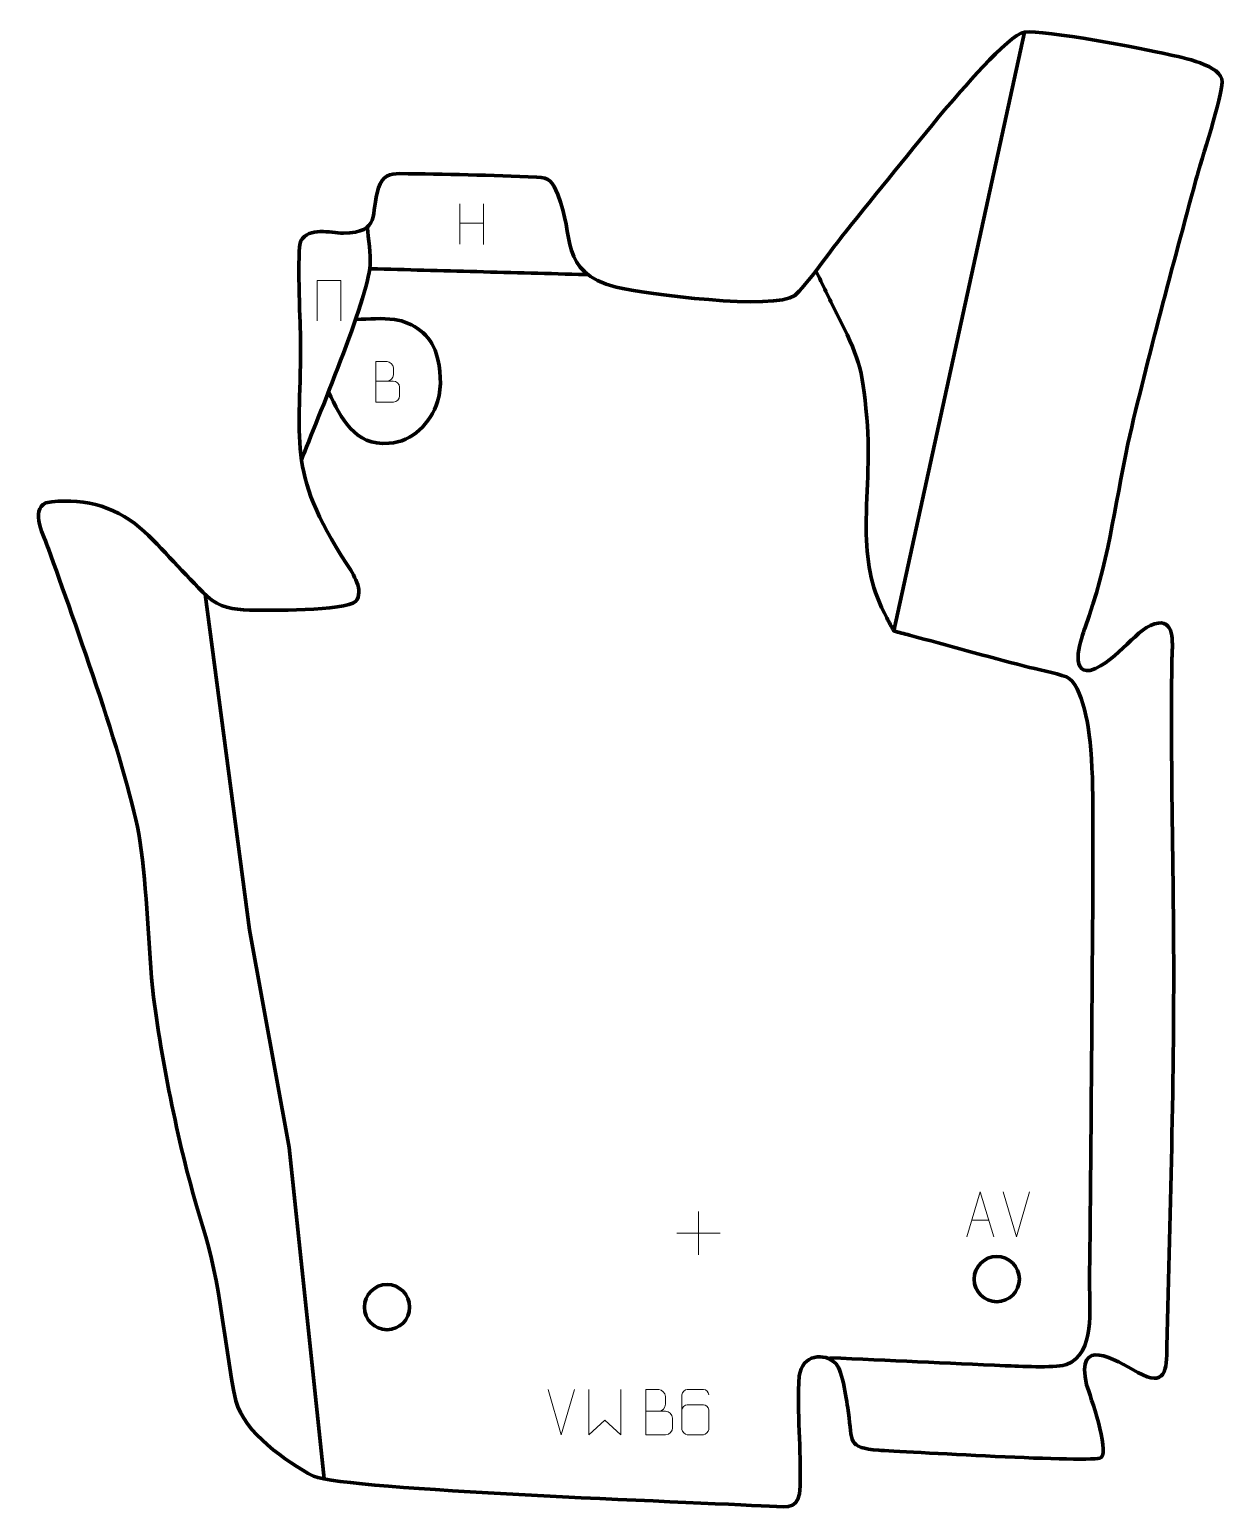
# Model space of a CAD drawing. Header units: millimetres. Extents: x -576 to 84, y 35 to 853.
import ezdxf

# ---------------------------------------------------------------- set-up
doc = ezdxf.new("R2010")
doc.units = ezdxf.units.MM
doc.header["$MEASUREMENT"] = 0
doc.layers.add('layer 1', color=7, linetype='Continuous')
doc.layers.add('layer 2', color=7, linetype='Continuous')

msp = doc.modelspace()

# ---------------------------------------------------------------- linework, layer by layer
at = {"layer": 'layer 1', "color": 142, "lineweight": 200}
for centre in [(-40.7403, 162.1959), (-377.9513, 146.7178)]:
    msp.add_ellipse(centre, major_axis=(0, 12.5), ratio=1, dxfattribs=at)
at = {"layer": 'layer 1', "color": 140, "lineweight": 158}
for points, knots in [([(-133.0158, 118.6735), (-100.6247, 117.4266), (-68.3497, 115.6959), (-36.0064, 114.3444), (-36.0064, 114.3444), (-28.7178, 114.0398), (-9.3302, 112.9852), (-2.8699, 114.7599), (-2.8699, 114.7599), (-2.8699, 114.7599), (-2.1688, 114.9525), (-2.1688, 114.9525), (-2.1688, 114.9525), (13.9308, 121.5386), (10.5053, 145.9109), (10.5421, 159.7989), (10.5421, 159.7989), (11.3628, 230.1431), (11.818, 300.4988), (12.3618, 370.846), (12.3618, 370.846), (12.3618, 370.846), (12.3734, 372.3428), (12.3734, 372.3428), (12.3734, 372.3428), (12.0866, 399.3933), (13.2787, 428.0263), (11.3243, 454.8502), (11.3243, 454.8502), (10.6603, 463.9637), (7.0389, 491.4612), (-2.2391, 495.0706), (-2.2391, 495.0706), (-8.3921, 497.4643), (-18.5751, 499.3459), (-25.353, 501.0361), (-25.353, 501.0361), (-46.631, 506.535), (-67.7864, 512.5148), (-89.0176, 518.1942), (-89.0176, 518.1942), (-91.9096, 518.9657), (-94.8015, 519.7375), (-97.6933, 520.5095), (-97.6933, 520.5095), (-97.6933, 520.5095), (-25.3746, 851.5375), (-25.3746, 851.5375)], [0, 0, 0, 0, 0.07692308, 0.07692308, 0.07692308, 0.07692308, 0.15384615, 0.15384615, 0.15384615, 0.15384615, 0.23076923, 0.23076923, 0.23076923, 0.23076923, 0.30769231, 0.30769231, 0.30769231, 0.30769231, 0.38461538, 0.38461538, 0.38461538, 0.38461538, 0.46153846, 0.46153846, 0.46153846, 0.46153846, 0.53846154, 0.53846154, 0.53846154, 0.53846154, 0.61538462, 0.61538462, 0.61538462, 0.61538462, 0.69230769, 0.69230769, 0.69230769, 0.69230769, 0.76923077, 0.76923077, 0.76923077, 0.76923077, 0.84615385, 0.84615385, 0.84615385, 0.84615385, 1, 1, 1, 1]), ([(-425.2862, 615.0388), (-416.7653, 637.1141), (-388.6638, 703.6689), (-387.3158, 722.8251), (-387.3158, 722.8251), (-386.9189, 728.4649), (-388.3049, 737.6116), (-388.8573, 743.7979)], [0, 0, 0, 0, 0.33333333, 0.33333333, 0.33333333, 0.33333333, 1, 1, 1, 1]), ([(-386.816, 720.7328), (-367.3062, 720.2037), (-347.7964, 719.6746), (-328.2867, 719.1455), (-328.2867, 719.1455), (-308.2766, 718.6028), (-288.2666, 718.0602), (-268.2566, 717.5175), (-268.2566, 717.5175), (-268.2566, 717.5175), (-266.7558, 717.4768), (-266.7558, 717.4768)], [0, 0, 0, 0, 0.25, 0.25, 0.25, 0.25, 0.5, 0.5, 0.5, 0.5, 1, 1, 1, 1]), ([(-140.7573, 719.5748), (-137.0502, 711.9274), (-133.3431, 704.2799), (-129.636, 696.6325), (-129.636, 696.6325), (-116.8979, 671.3671), (-115.2238, 667.2475), (-112.5905, 638.2815), (-112.5905, 638.2815), (-110.5251, 615.5619), (-113.3194, 595.9974), (-112.8865, 573.9348), (-112.8865, 573.9348), (-112.5471, 556.6449), (-109.6943, 543.1889), (-101.6063, 527.7947), (-101.6063, 527.7947), (-100.3004, 525.3651), (-98.9819, 522.9493), (-97.6933, 520.5095)], [0, 0, 0, 0, 0.16666667, 0.16666667, 0.16666667, 0.16666667, 0.33333333, 0.33333333, 0.33333333, 0.33333333, 0.5, 0.5, 0.5, 0.5, 0.66666667, 0.66666667, 0.66666667, 0.66666667, 1, 1, 1, 1]), ([(-410.3269, 652.6636), (-403.1053, 638.0435), (-396.203, 622.8773), (-376.9087, 624.2555), (-376.9087, 624.2555), (-363.5656, 625.2085), (-354.1372, 635.2212), (-349.9739, 647.344), (-349.9739, 647.344), (-347.5002, 656.2407), (-348.2247, 665.1315), (-350.7062, 673.9187), (-350.7062, 673.9187), (-353.7831, 684.1938), (-363.4399, 691.192), (-373.8834, 692.6719), (-373.8834, 692.6719), (-380.6608, 693.6322), (-388.0072, 692.9688), (-394.8467, 692.6881), (-394.8467, 692.6881), (-394.8467, 692.6881), (-395.3832, 692.672), (-395.3832, 692.672)], [0, 0, 0, 0, 0.14285714, 0.14285714, 0.14285714, 0.14285714, 0.28571429, 0.28571429, 0.28571429, 0.28571429, 0.42857143, 0.42857143, 0.42857143, 0.42857143, 0.57142857, 0.57142857, 0.57142857, 0.57142857, 0.71428571, 0.71428571, 0.71428571, 0.71428571, 1, 1, 1, 1]), ([(-478.53, 540.7849), (-478.53, 540.7849), (-453.9566, 355.2774), (-453.9566, 355.2774), (-453.9566, 355.2774), (-453.9566, 355.2774), (-432.0832, 234.954), (-432.0832, 234.954), (-432.0832, 234.954), (-432.0832, 234.954), (-412.7992, 51.7824), (-412.7992, 51.7824)], [0, 0, 0, 0, 0.25, 0.25, 0.25, 0.25, 0.5, 0.5, 0.5, 0.5, 1, 1, 1, 1])]:
    msp.add_open_spline(points, degree=3, knots=knots, dxfattribs=at)
at = {"layer": 'layer 1', "color": 250, "lineweight": 9}
for points in [[(-337.7244, 756.5606), (-337.7244, 756.5606), (-337.7244, 734.3679), (-337.7244, 734.3679)], [(-324.6087, 756.5606), (-324.6087, 756.5606), (-324.6087, 734.2103), (-324.6087, 734.2103)], [(-337.7069, 745.9182), (-337.7069, 745.9182), (-324.6087, 745.9182), (-324.6087, 745.9182)], [(-29.9092, 185.5366), (-29.9092, 185.5366), (-37.231, 210.4902), (-37.231, 210.4902)], [(-22.5873, 210.4902), (-22.5873, 210.4902), (-29.9091, 185.5366), (-29.9091, 185.5366)], [(-205.7541, 199.6325), (-205.7541, 199.6325), (-205.7541, 175.6546), (-205.7541, 175.6546)], [(-54.5461, 194.7933), (-54.5461, 194.7933), (-45.0504, 194.7933), (-45.0504, 194.7933)], [(-217.743, 187.6435), (-217.743, 187.6435), (-193.7651, 187.6435), (-193.7651, 187.6435)], [(-281.5961, 76.2122), (-281.5961, 76.2122), (-288.9179, 101.1658), (-288.9179, 101.1658)], [(-274.2742, 101.1658), (-274.2742, 101.1658), (-281.596, 76.2122), (-281.596, 76.2122)]]:
    msp.add_open_spline(points, degree=3, dxfattribs=at)
for points, knots in [([(-416.5716, 691.8769), (-416.5716, 691.8769), (-416.5716, 714.2272), (-416.5716, 714.2272), (-416.5716, 714.2272), (-416.5716, 714.2272), (-403.4533, 714.2272), (-403.4533, 714.2272), (-403.4533, 714.2272), (-403.4533, 714.2272), (-403.4533, 691.8769), (-403.4533, 691.8769)], [0, 0, 0, 0, 0.25, 0.25, 0.25, 0.25, 0.5, 0.5, 0.5, 0.5, 1, 1, 1, 1]), ([(-384.2735, 658.6705), (-381.0145, 658.6709), (-377.7551, 658.6709), (-374.4954, 658.6705), (-374.4954, 658.6705), (-372.7261, 658.655), (-371.0032, 657.1), (-371.0032, 655.2642), (-371.0032, 655.2642), (-371.0035, 654.2534), (-371.0035, 651.5221), (-371.0032, 650.511), (-371.0032, 650.511), (-370.9873, 648.8469), (-372.3686, 647.0431), (-374.448, 647.0583), (-374.448, 647.0583), (-377.708, 647.0586), (-380.9677, 647.0586), (-384.227, 647.0583), (-384.227, 647.0583), (-384.227, 654.5087), (-384.227, 661.9588), (-384.227, 669.4086), (-384.227, 669.4086), (-382.1009, 669.4086), (-379.9745, 669.4086), (-377.848, 669.4086), (-377.848, 669.4086), (-376.3425, 669.4244), (-374.4645, 667.7132), (-374.4486, 665.9555), (-374.4486, 665.9555), (-374.449, 664.1049), (-374.449, 663.9742), (-374.4486, 662.1233), (-374.4486, 662.1233), (-374.4332, 660.2727), (-376.0941, 658.655), (-377.8945, 658.6705)], [0, 0, 0, 0, 0.09090909, 0.09090909, 0.09090909, 0.09090909, 0.18181818, 0.18181818, 0.18181818, 0.18181818, 0.27272727, 0.27272727, 0.27272727, 0.27272727, 0.36363636, 0.36363636, 0.36363636, 0.36363636, 0.45454545, 0.45454545, 0.45454545, 0.45454545, 0.54545455, 0.54545455, 0.54545455, 0.54545455, 0.63636364, 0.63636364, 0.63636364, 0.63636364, 0.72727273, 0.72727273, 0.72727273, 0.72727273, 0.81818182, 0.81818182, 0.81818182, 0.81818182, 1, 1, 1, 1]), ([(-57.2687, 185.5439), (-57.2687, 185.5439), (-49.8977, 210.4974), (-49.8977, 210.4974), (-49.8977, 210.4974), (-49.8977, 210.4974), (-42.3278, 185.5439), (-42.3278, 185.5439)], [0, 0, 0, 0, 0.33333333, 0.33333333, 0.33333333, 0.33333333, 1, 1, 1, 1]), ([(-266.3008, 101.1681), (-266.3008, 101.1681), (-266.3008, 76.2101), (-266.3008, 76.2101), (-266.3008, 76.2101), (-266.3008, 76.2101), (-257.4581, 84.2748), (-257.4581, 84.2748), (-257.4581, 84.2748), (-257.4581, 84.2748), (-248.6157, 76.2107), (-248.6157, 76.2107), (-248.6157, 76.2107), (-248.6157, 76.2107), (-248.6157, 101.1681), (-248.6157, 101.1681)], [0, 0, 0, 0, 0.2, 0.2, 0.2, 0.2, 0.4, 0.4, 0.4, 0.4, 0.6, 0.6, 0.6, 0.6, 1, 1, 1, 1]), ([(-234.8405, 89.1771), (-231.2019, 89.1775), (-227.6148, 89.1775), (-223.9754, 89.1771), (-223.9754, 89.1771), (-222, 89.1598), (-220.0764, 87.4237), (-220.0764, 85.3741), (-220.0764, 85.3741), (-220.0768, 84.2455), (-220.0768, 81.1961), (-220.0764, 80.0672), (-220.0764, 80.0672), (-220.0588, 78.2093), (-221.6009, 76.1954), (-223.9224, 76.2123), (-223.9224, 76.2123), (-227.5622, 76.2127), (-231.2016, 76.2127), (-234.8405, 76.2123), (-234.8405, 76.2123), (-234.8405, 84.5306), (-234.8405, 92.8484), (-234.8405, 101.1659), (-234.8405, 101.1659), (-232.4668, 101.1659), (-230.0927, 101.1659), (-227.7185, 101.1659), (-227.7185, 101.1659), (-226.0377, 101.1835), (-223.9409, 99.273), (-223.9232, 97.3106), (-223.9232, 97.3106), (-223.9236, 95.2445), (-223.9236, 95.0985), (-223.9232, 93.032), (-223.9232, 93.032), (-223.9059, 90.9659), (-225.7604, 89.1598), (-227.7704, 89.1771)], [0, 0, 0, 0, 0.09090909, 0.09090909, 0.09090909, 0.09090909, 0.18181818, 0.18181818, 0.18181818, 0.18181818, 0.27272727, 0.27272727, 0.27272727, 0.27272727, 0.36363636, 0.36363636, 0.36363636, 0.36363636, 0.45454545, 0.45454545, 0.45454545, 0.45454545, 0.54545455, 0.54545455, 0.54545455, 0.54545455, 0.63636364, 0.63636364, 0.63636364, 0.63636364, 0.72727273, 0.72727273, 0.72727273, 0.72727273, 0.81818182, 0.81818182, 0.81818182, 0.81818182, 1, 1, 1, 1]), ([(-200.0285, 98.2298), (-200.0526, 99.5693), (-201.4088, 101.2225), (-202.9807, 101.1882), (-202.9807, 101.1882), (-205.9655, 101.1879), (-208.9507, 101.1879), (-211.9361, 101.1882), (-211.9361, 101.1882), (-213.1552, 101.2031), (-214.8834, 99.7655), (-214.8884, 98.2298), (-214.8884, 98.2298), (-214.8881, 91.8693), (-214.8881, 85.5085), (-214.8884, 79.1478), (-214.8884, 79.1478), (-214.8837, 77.9849), (-213.1552, 76.2138), (-211.9361, 76.1894), (-211.9361, 76.1894), (-208.9507, 76.1897), (-205.9655, 76.1897), (-202.9807, 76.1894), (-202.9807, 76.1894), (-201.7026, 76.2332), (-200.0329, 77.8477), (-200.0285, 79.1478), (-200.0285, 79.1478), (-200.0285, 82.7311), (-200.0285, 86.3142), (-200.0285, 89.8969), (-200.0285, 89.8969), (-200.067, 91.3751), (-201.6497, 92.808), (-202.9807, 92.806), (-202.9807, 92.806), (-205.9655, 92.8063), (-208.9507, 92.8063), (-211.9361, 92.806), (-211.9361, 92.806), (-213.2656, 92.811), (-214.9086, 91.3037), (-214.8669, 89.8752)], [0, 0, 0, 0, 0.08333333, 0.08333333, 0.08333333, 0.08333333, 0.16666667, 0.16666667, 0.16666667, 0.16666667, 0.25, 0.25, 0.25, 0.25, 0.33333333, 0.33333333, 0.33333333, 0.33333333, 0.41666667, 0.41666667, 0.41666667, 0.41666667, 0.5, 0.5, 0.5, 0.5, 0.58333333, 0.58333333, 0.58333333, 0.58333333, 0.66666667, 0.66666667, 0.66666667, 0.66666667, 0.75, 0.75, 0.75, 0.75, 0.83333333, 0.83333333, 0.83333333, 0.83333333, 1, 1, 1, 1])]:
    msp.add_open_spline(points, degree=3, knots=knots, dxfattribs=at)
at = {"layer": 'layer 2', "color": 242, "lineweight": 158}
msp.add_open_spline([(-69.6853, 808.5436), (-62.2339, 816.8369), (-34.4275, 850.3473), (-25.3746, 851.5375), (-25.3746, 851.5375), (-14.6569, 852.9466), (40.6438, 842.3718), (54.184, 839.2254), (54.184, 839.2254), (61.3633, 837.5495), (84.0537, 833.3923), (83.9601, 823.9643), (83.9601, 823.9643), (83.8839, 816.2853), (72.3035, 780.1036), (69.4031, 769.8532), (69.4031, 769.8532), (56.468, 721.6943), (42.992, 672.5684), (31.7537, 624.0402), (31.7537, 624.0402), (24.2901, 588.337), (20.8446, 557.2316), (8.1006, 522.3497), (8.1006, 522.3497), (6.2001, 517.1476), (-1.0162, 497.0988), (10.9546, 498.6644), (10.9546, 498.6644), (26.8127, 504.0527), (36.8786, 523.3867), (48.6295, 524.8719), (48.6295, 524.8719), (58.2831, 526.092), (56.2428, 511.8025), (56.1433, 505.4205), (56.1433, 505.4205), (55.3901, 457.0752), (56.5466, 408.4085), (56.9927, 360.0348), (56.9927, 360.0348), (57.7083, 282.5505), (55.2425, 202.4281), (53.3743, 124.9055), (53.3743, 124.9055), (53.1641, 111.9946), (52.8045, 101.9383), (37.2721, 110.6673), (37.2721, 110.6673), (24.3569, 117.9255), (2.6805, 131.1833), (8.9746, 103.7124), (8.9746, 103.7124), (10.9759, 97.2812), (21.7212, 67.9231), (16.9671, 63.5465), (16.9671, 63.5465), (13.545, 60.3962), (-94.7197, 67.1222), (-105.9394, 67.5789), (-105.9394, 67.5789), (-123.6626, 69.039), (-120.4665, 72.3825), (-122.7849, 88.2883), (-122.7849, 88.2883), (-123.7337, 94.2359), (-125.8064, 111.5545), (-129.6215, 115.4125), (-129.6215, 115.4125), (-136.1113, 121.9751), (-148.365, 120.5799), (-149.9543, 108.686), (-149.9543, 108.686), (-151.3227, 88.1395), (-148.8368, 68.1389), (-149.5048, 47.8153), (-149.5048, 47.8153), (-149.929, 34.9077), (-154.7924, 36.0325), (-166.4746, 36.664), (-166.4746, 36.664), (-210.3013, 39.033), (-398.9029, 45.5054), (-418.5671, 53.2533), (-418.5671, 53.2533), (-433.7212, 61.2434), (-457.0442, 77.5241), (-461.5189, 94.8722), (-461.5189, 94.8722), (-468.5405, 127.8543), (-469.4881, 158.9915), (-480.0013, 191.6635), (-480.0013, 191.6635), (-492.0667, 230.53), (-501.796, 277.6975), (-507.0267, 318.0945), (-507.0267, 318.0945), (-510.2831, 346.5948), (-510.4225, 376.6058), (-514.632, 404.6179), (-514.632, 404.6179), (-520.5772, 442.3144), (-551.12, 526.4344), (-565.165, 565.982), (-565.165, 565.982), (-567.3506, 572.1361), (-575.627, 587.4956), (-566.6738, 591.3211), (-566.6738, 591.3211), (-548.5795, 594.6355), (-528.7768, 589.9722), (-514.8103, 577.791), (-514.8103, 577.791), (-501.3189, 565.7392), (-490.3788, 551.8082), (-477.3956, 539.7193), (-477.3956, 539.7193), (-470.5584, 533.3531), (-463.1741, 532.4669), (-454.0484, 532.0742), (-454.0484, 532.0742), (-444.2718, 531.8536), (-401.0288, 531.3936), (-395.3058, 536.8207), (-395.3058, 536.8207), (-390.4441, 542.7776), (-396.7703, 552.1019), (-400.1775, 557.3823), (-400.1775, 557.3823), (-434.5584, 610.3878), (-425.2604, 624.1237), (-425.8089, 683.3809), (-425.8089, 683.3809), (-425.9239, 692.0412), (-427.9025, 731.0934), (-425.596, 736.1317), (-425.596, 736.1317), (-420.8943, 743.9989), (-409.6472, 740.5714), (-402.1287, 740.3786), (-402.1287, 740.3786), (-381.06, 740.9289), (-387.2562, 750.9459), (-382.697, 765.4445), (-382.697, 765.4445), (-380.6226, 772.041), (-376.16, 773.3409), (-370.8757, 773.3069), (-370.8757, 773.3069), (-346.3631, 773.1496), (-319.7278, 772.3952), (-295.2377, 771.4442), (-295.2377, 771.4442), (-287.7032, 771.1517), (-286.4982, 768.6891), (-283.5471, 761.7531), (-283.5471, 761.7531), (-273.8525, 738.9679), (-283.6557, 719.1035), (-251.1505, 710.5621), (-251.1505, 710.5621), (-235.2549, 706.722), (-163.2867, 697.5239), (-152.4848, 705.9667), (-152.4848, 705.9667), (-146.9723, 710.2753), (-130.6873, 733.2518), (-124.6619, 740.8119), (-124.6619, 740.8119), (-106.5389, 763.5511), (-87.9776, 785.9403), (-69.6853, 808.5436)], degree=3, knots=[0, 0, 0, 0, 0.02272727, 0.02272727, 0.02272727, 0.02272727, 0.04545455, 0.04545455, 0.04545455, 0.04545455, 0.06818182, 0.06818182, 0.06818182, 0.06818182, 0.09090909, 0.09090909, 0.09090909, 0.09090909, 0.11363636, 0.11363636, 0.11363636, 0.11363636, 0.13636364, 0.13636364, 0.13636364, 0.13636364, 0.15909091, 0.15909091, 0.15909091, 0.15909091, 0.18181818, 0.18181818, 0.18181818, 0.18181818, 0.20454545, 0.20454545, 0.20454545, 0.20454545, 0.22727273, 0.22727273, 0.22727273, 0.22727273, 0.25, 0.25, 0.25, 0.25, 0.27272727, 0.27272727, 0.27272727, 0.27272727, 0.29545455, 0.29545455, 0.29545455, 0.29545455, 0.31818182, 0.31818182, 0.31818182, 0.31818182, 0.34090909, 0.34090909, 0.34090909, 0.34090909, 0.36363636, 0.36363636, 0.36363636, 0.36363636, 0.38636364, 0.38636364, 0.38636364, 0.38636364, 0.40909091, 0.40909091, 0.40909091, 0.40909091, 0.43181818, 0.43181818, 0.43181818, 0.43181818, 0.45454545, 0.45454545, 0.45454545, 0.45454545, 0.47727273, 0.47727273, 0.47727273, 0.47727273, 0.5, 0.5, 0.5, 0.5, 0.52272727, 0.52272727, 0.52272727, 0.52272727, 0.54545455, 0.54545455, 0.54545455, 0.54545455, 0.56818182, 0.56818182, 0.56818182, 0.56818182, 0.59090909, 0.59090909, 0.59090909, 0.59090909, 0.61363636, 0.61363636, 0.61363636, 0.61363636, 0.63636364, 0.63636364, 0.63636364, 0.63636364, 0.65909091, 0.65909091, 0.65909091, 0.65909091, 0.68181818, 0.68181818, 0.68181818, 0.68181818, 0.70454545, 0.70454545, 0.70454545, 0.70454545, 0.72727273, 0.72727273, 0.72727273, 0.72727273, 0.75, 0.75, 0.75, 0.75, 0.77272727, 0.77272727, 0.77272727, 0.77272727, 0.79545455, 0.79545455, 0.79545455, 0.79545455, 0.81818182, 0.81818182, 0.81818182, 0.81818182, 0.84090909, 0.84090909, 0.84090909, 0.84090909, 0.86363636, 0.86363636, 0.86363636, 0.86363636, 0.88636364, 0.88636364, 0.88636364, 0.88636364, 0.90909091, 0.90909091, 0.90909091, 0.90909091, 0.93181818, 0.93181818, 0.93181818, 0.93181818, 0.95454545, 0.95454545, 0.95454545, 0.95454545, 1, 1, 1, 1], dxfattribs=at)

doc.saveas('drawing.dxf')
